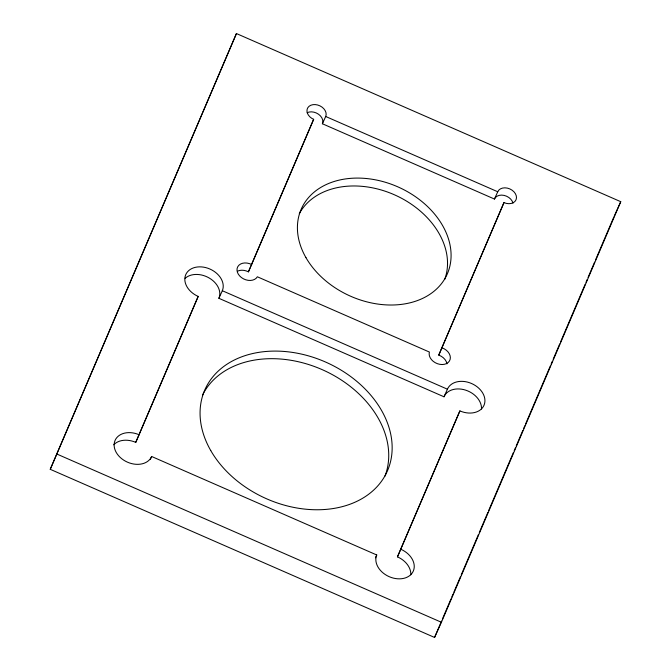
<?xml version="1.0" encoding="UTF-8"?>
<svg xmlns="http://www.w3.org/2000/svg" width="671" height="671" viewBox="0 0 671 671"><rect width="100%" height="100%" fill="white"/><g stroke="black" fill="none" stroke-linecap="round" stroke-linejoin="round"><path stroke-width="1.01" d="M50.25 469.314L236.435 33.55L620.75 201.686L441.417 622.277L434.565 637.45L50.25 469.314L236.435 33.55M113.751 444.789A19.979 14.896 24.3 0 1 135.76 442.374L198.18 296.414A19.979 14.896 24.3 0 1 185.724 274.707A19.979 14.896 24.3 0 1 209.864 269.012A19.979 14.896 24.3 0 1 222.327 290.719L447.423 389.197A19.979 14.896 24.3 0 1 471.57 383.51A19.979 14.896 24.3 0 1 484.026 405.217A19.979 14.896 24.3 0 1 459.887 410.904L397.458 556.863A19.979 14.896 24.3 0 1 410.803 574.753M135.76 442.374L198.18 296.414M237.903 271.009A11.03 8.228 24.3 0 1 248.429 271.847L313.651 119.312L311.696 118.297A9.99 7.448 24.3 0 1 307.88 107.612A9.99 7.448 24.3 0 1 319.908 105.842A9.99 7.448 24.3 0 1 325.821 116.217L322.382 123.758L494.452 199.044A9.99 7.448 24.3 0 1 504.055 195.387A9.99 7.448 24.3 0 1 512.988 203.087M248.429 271.847L313.651 119.312M446.978 363.833A11.03 8.228 24.3 0 0 438.759 355.118L503.963 202.608A9.99 7.448 24.3 0 0 516.041 199.765A9.99 7.448 24.3 0 0 509.809 188.912A9.99 7.448 24.3 0 0 497.739 191.755L325.67 116.477M438.759 355.118L503.963 202.608M397.458 556.863L459.887 410.904M434.565 637.45L441.543 621.086M442.365 619.165L450.979 598.951M451.801 597.031L453.034 594.137M453.856 592.216L460.423 576.817M461.237 574.888L478.473 534.468M479.295 532.539L487.918 512.334M488.74 510.405L513.357 452.657M514.179 450.736L515.412 447.842M516.234 445.921L522.801 430.522M523.615 428.593L524.848 425.708M525.67 423.787L550.295 366.039M551.117 364.11L552.342 361.224M553.164 359.295L559.731 343.896M560.553 341.975L585.179 284.227M585.993 282.306L587.226 279.413M588.048 277.492L594.615 262.093M595.437 260.163L613.898 216.859M481.493 408.983A19.979 14.896 24.3 0 0 465.699 390.161A19.979 14.896 24.3 0 0 444.001 396.787L218.897 298.31L222.327 290.719M150.354 459.333L151.638 456.49L376.741 554.976A19.979 14.896 24.3 0 0 389.197 576.683A19.979 14.896 24.3 0 0 413.344 570.987A19.979 14.896 24.3 0 0 400.881 549.281M494.452 199.044L497.739 191.755M444.001 396.787L447.423 389.197M375.458 557.819L376.741 554.976M614.334 215.911L620.75 201.686M322.382 123.758L322.533 123.498A9.99 7.448 24.3 0 0 318.49 114.213A9.99 7.448 24.3 0 0 307.15 112.703M57.102 454.141L441.417 622.277M151.638 456.49A19.979 14.896 24.3 0 1 127.498 462.185A19.979 14.896 24.3 0 1 115.043 440.478A19.979 14.896 24.3 0 1 139.182 434.783M251.717 264.567A11.03 8.228 24.3 0 0 237.819 266.613A11.03 8.228 24.3 0 0 243.464 278.834A11.03 8.228 24.3 0 0 257.362 276.788L429.39 352.049A11.03 8.228 24.3 0 0 437.45 363.707A11.03 8.228 24.3 0 0 450.107 359.488A11.03 8.228 24.3 0 0 442.046 347.83M185.146 278.314A19.979 14.896 24.3 0 1 209.344 278.088A19.979 14.896 24.3 0 1 218.897 298.31M202.457 395.202A99.887 74.464 24.3 0 1 322.516 369.788A99.887 74.464 24.3 0 1 384.953 476.158M299.291 213.68A79.908 59.568 24.3 0 1 395.328 195.202A79.908 59.568 24.3 0 1 444.655 279.547M210.753 450.56A99.887 74.464 24.3 0 0 376.934 486.827A99.887 74.464 24.3 0 0 300.642 353.902A99.887 74.464 24.3 0 0 210.753 450.56M305.968 257.656A79.908 59.568 24.3 0 0 438.909 286.668A79.908 59.568 24.3 0 0 377.874 180.331A79.908 59.568 24.3 0 0 305.968 257.656"/></g></svg>
